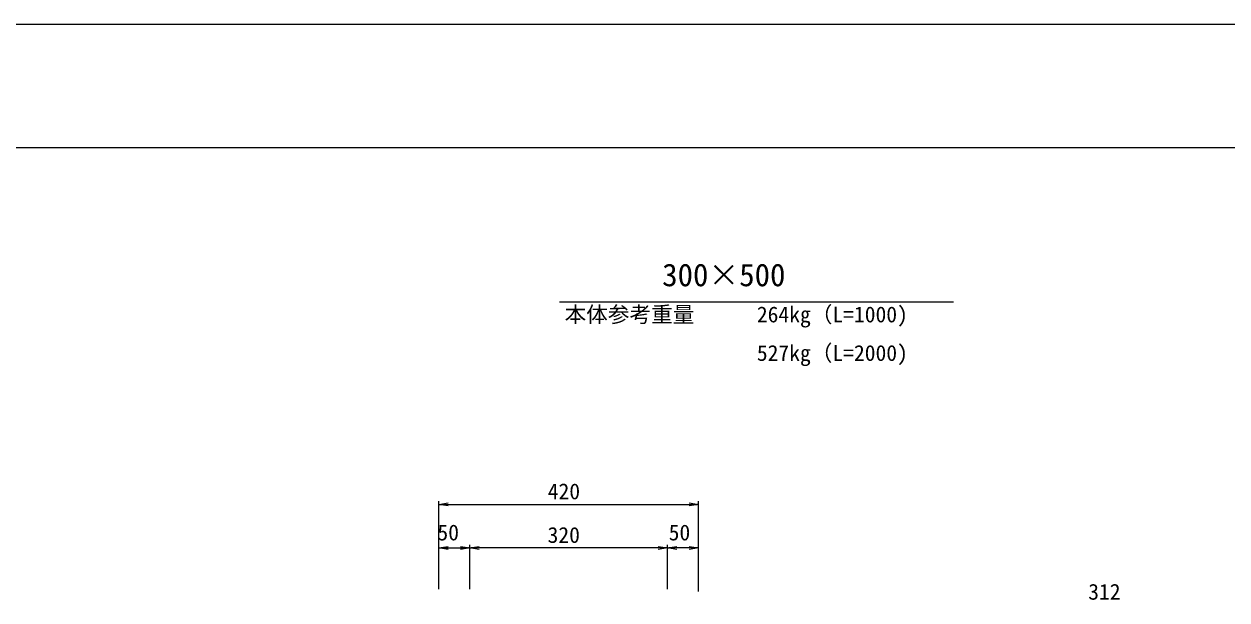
# Model space of a CAD drawing. Units: millimetres on the paper, with parts at other scales. Extents: x 2 to 843, y 0 to 594.
# Drawn here: x 494.3 to 689, y 501 to 594.3 of the extents above; entities that cross this region are included whole.
import ezdxf
from ezdxf.enums import TextEntityAlignment as Align

# ---------------------------------------------------------------- set-up
doc = ezdxf.new("R2010")
doc.units = ezdxf.units.MM
for name, color, linetype, lineweight in [('0_2', 7, 'Continuous', 18), ('D-STR-DIM（寸法）', 7, 'Continuous', 18), ('D-STR-HTXT（旗揚げ）', 7, 'Continuous', 18), ('D-TTL(外枠）', 2, 'Continuous', 18), ('DEFPOINTS_3', 8, 'Continuous', 18)]:
    doc.layers.add(name, color=color, linetype=linetype, lineweight=lineweight)
doc.layers.add('D-MTR-TXT(文字列）', color=7, linetype='Continuous')
doc.layers.add('D-TTL-TXT（文字）', color=7, linetype='Continuous')
doc.styles.add('ＭＳ ゴシック', font='')
doc.styles.get('ＭＳ ゴシック').set_extended_font_data('MS Gothic')

msp = doc.modelspace()

# ---------------------------------------------------------------- linework, layer by layer
at = {"layer": '0_2'}
for p, q in [((561.442, 516.514), (562.942, 516.764)), ((562.942, 516.264), (561.442, 516.514)), ((601.942, 516.764), (603.442, 516.514)), ((603.442, 516.514), (601.942, 516.264)), ((561.442, 509.453), (562.942, 509.703)), ((562.942, 509.203), (561.442, 509.453)), ((564.942, 509.703), (566.442, 509.453)), ((566.442, 509.453), (564.942, 509.203)), ((566.442, 509.453), (567.942, 509.703)), ((567.942, 509.203), (566.442, 509.453)), ((596.942, 509.703), (598.442, 509.453)), ((598.442, 509.453), (596.942, 509.203)), ((598.442, 509.453), (599.942, 509.703)), ((599.942, 509.203), (598.442, 509.453)), ((601.942, 509.703), (603.442, 509.453)), ((603.442, 509.453), (601.942, 509.203))]:
    msp.add_line(p, q, dxfattribs=at)
at = {"layer": '0_2', "color": 9}
for p, q in [((561.442, 516.514), (561.642, 516.514)), ((603.442, 516.514), (603.242, 516.514)), ((561.442, 509.453), (561.642, 509.453)), ((566.442, 509.453), (566.242, 509.453)), ((566.442, 509.453), (566.642, 509.453)), ((598.442, 509.453), (598.242, 509.453)), ((598.442, 509.453), (598.642, 509.453)), ((603.442, 509.453), (603.242, 509.453))]:
    msp.add_line(p, q, dxfattribs=at)
at = {"layer": 'D-STR-DIM（寸法）'}
for p, q in [((561.442, 502.789), (561.442, 517.014)), ((561.642, 516.514), (603.242, 516.514)), ((603.442, 502.389), (603.442, 517.014)), ((561.442, 502.789), (561.442, 509.953)), ((561.642, 509.453), (566.242, 509.453)), ((566.442, 502.789), (566.442, 509.953)), ((566.442, 502.804), (566.442, 509.953)), ((598.242, 509.453), (566.642, 509.453)), ((598.442, 502.789), (598.442, 509.953)), ((598.442, 502.789), (598.442, 509.953)), ((603.242, 509.453), (598.642, 509.453)), ((603.442, 502.389), (603.442, 509.953))]:
    msp.add_line(p, q, dxfattribs=at)
at = {"layer": 'D-STR-HTXT（旗揚げ）'}
msp.add_line((580.949, 549.274), (644.733, 549.274), dxfattribs=at)
at = {"layer": 'D-TTL(外枠）'}
msp.add_line((27.238, 574.274), (822.238, 574.274), dxfattribs=at)
at = {"layer": 'DEFPOINTS_3'}
msp.add_line((2.238, 594.274), (843.238, 594.274), dxfattribs=at)

# ---------------------------------------------------------------- texts
at = {"layer": 'D-MTR-TXT(文字列）', "style": 'ＭＳ ゴシック'}
for s, p in [('本体参考重量', (581.78, 545.207)), ('264kg（L=1000)', (612.9, 545.207)), ('527kg（L=2000)', (612.9, 538.966))]:
    msp.add_text(s, height=2.566, dxfattribs=at).set_placement(p, align=Align.BOTTOM_LEFT)
at = {"layer": 'D-STR-DIM（寸法）', "style": 'ＭＳ ゴシック'}
for s, p in [('420', (579.049, 516.564)), ('50', (561.191, 509.905)), ('320', (579.022, 509.503)), ('50', (598.624, 509.905)), ('312', (666.54, 500.306))]:
    msp.add_text(s, height=2.566, dxfattribs=at).set_placement(p, align=Align.BOTTOM_LEFT)
at = {"layer": 'D-TTL-TXT（文字）', "style": 'ＭＳ ゴシック'}
msp.add_text('300×500', height=3.666, dxfattribs=at).set_placement((597.576, 550.723), align=Align.BOTTOM_LEFT)

doc.saveas('drawing.dxf')
